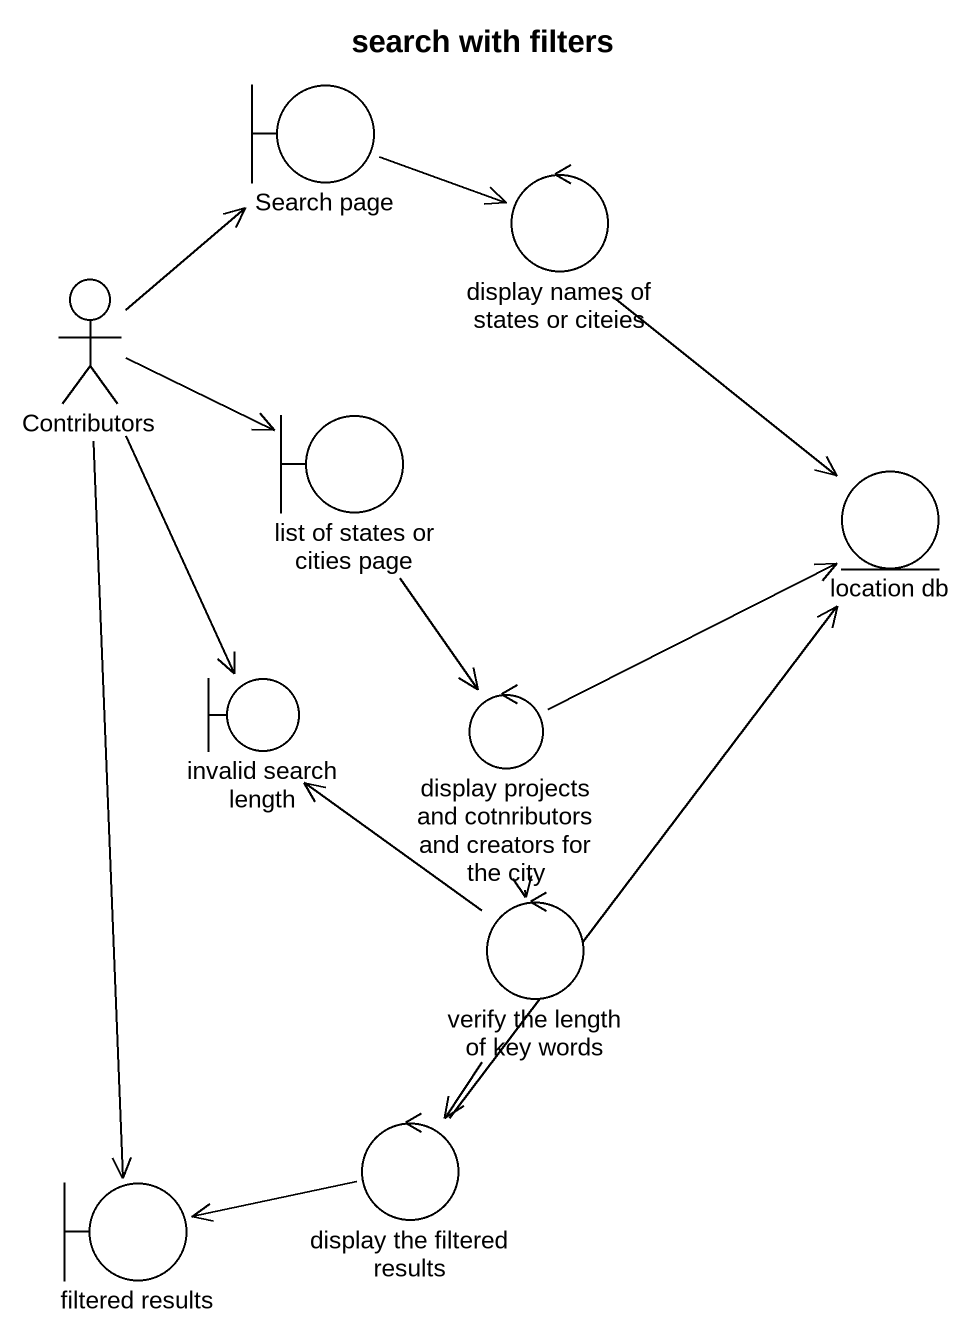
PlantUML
@startuml
title search with filters
boundary "Search page" as Search_page
control "display names of states or citeies" as display_names_of_states_or
actor Contributors
boundary "list of states or cities page" as list_of_states_or_cities
entity "location db" as location_db
boundary "invalid search length" as invalid_search_length
control "display projects and cotnributors and creators for the city" as display_projects_and
control "verify the length of key words" as verify_the_length_of_key
control "display the filtered results" as display_the_filtered_results
boundary "filtered results" as filtered_results
Search_page -right-> display_names_of_states_or
display_names_of_states_or --> location_db
Contributors -up-> Search_page
Contributors -right-> list_of_states_or_cities
Contributors --> invalid_search_length
Contributors --> filtered_results
list_of_states_or_cities --> display_projects_and
display_projects_and -up-> location_db
display_projects_and --> verify_the_length_of_key
verify_the_length_of_key -up-> invalid_search_length
verify_the_length_of_key --> display_the_filtered_results
display_the_filtered_results -up-> location_db
display_the_filtered_results -left-> filtered_results
@enduml
